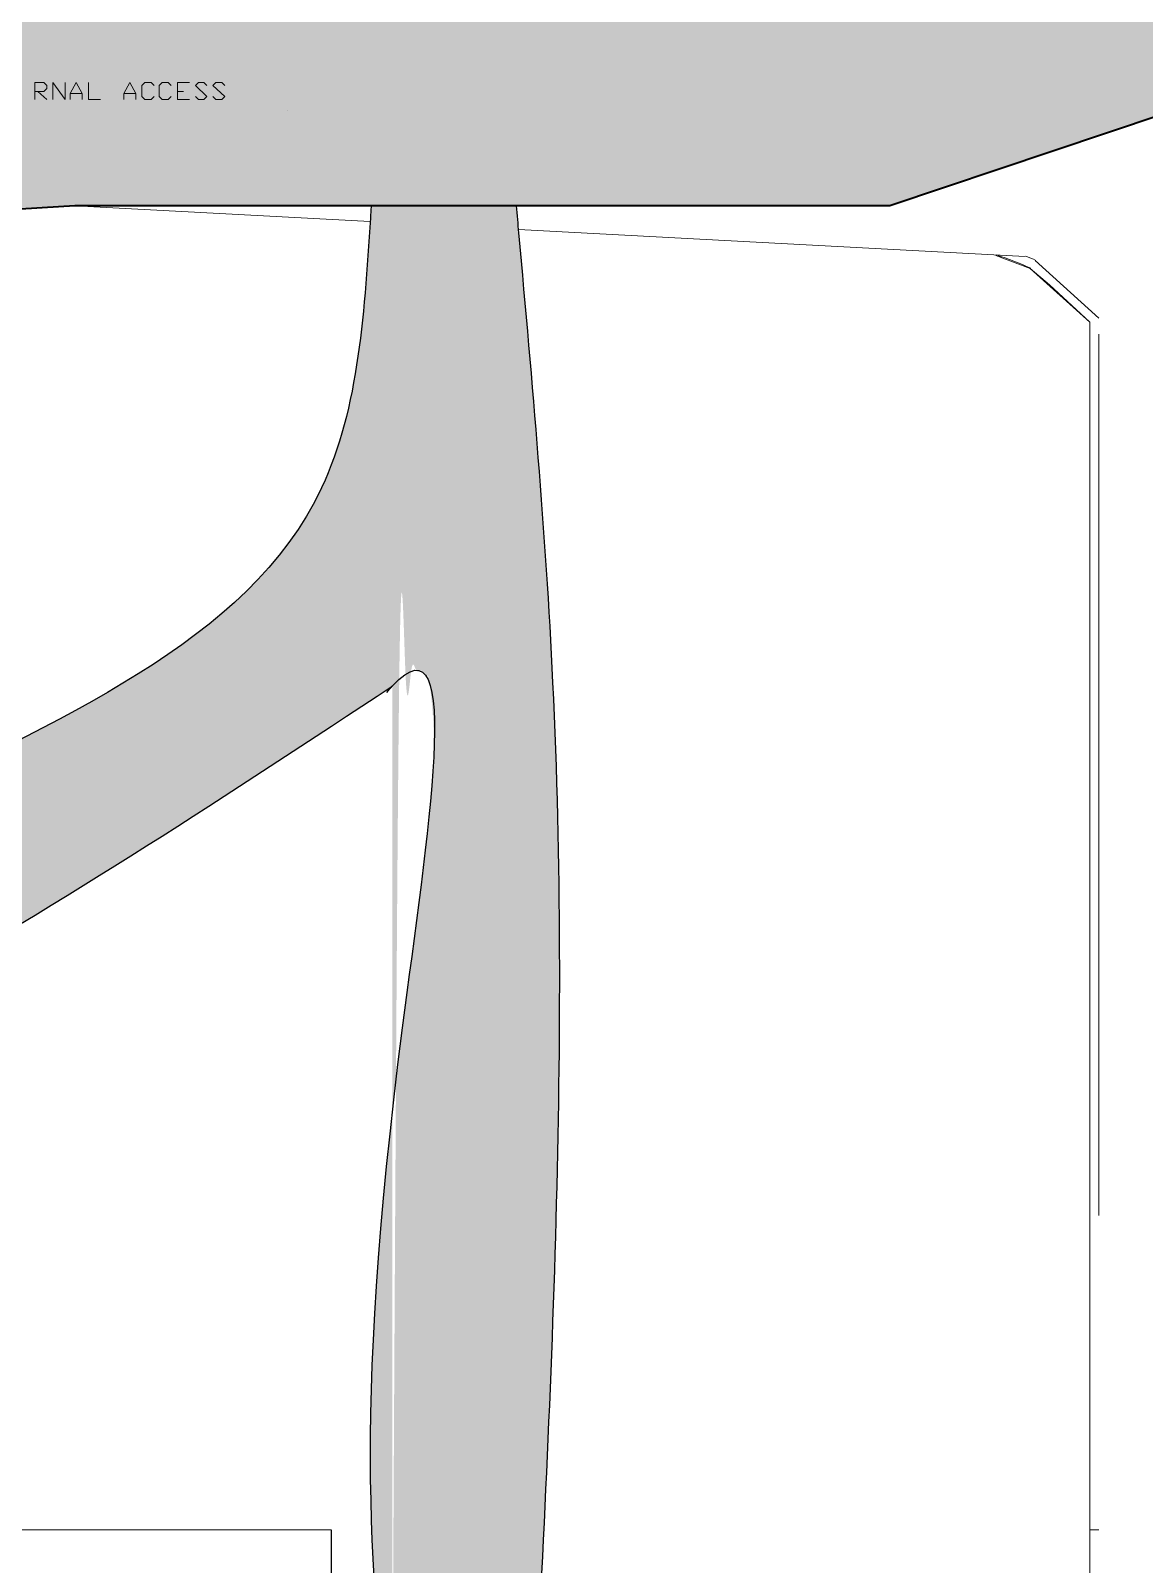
# Model space of a CAD drawing. Header units: inches. Extents: x 1969 to 240164, y 1364 to 46451.
# Drawn here: x 13917 to 17669, y 17804 to 22972 of the extents above; entities that cross this region are included whole.
import ezdxf

# ---------------------------------------------------------------- set-up
doc = ezdxf.new("R2010")
doc.units = ezdxf.units.IN
doc.header["$MEASUREMENT"] = 0
for name, color, linetype in [('PDF_0', 7, 'Continuous'), ('PDF_A-TEXT-NOTE-100', 7, 'Continuous'), ('PDF_cars', 7, 'Continuous'), ('PDF_foot path', 7, 'Continuous'), ('PDF_INTERNAL ROAD', 7, 'Continuous'), ('PDF_RETAINING WALL', 7, 'Continuous'), ('PDF_ROAD', 7, 'Continuous')]:
    doc.layers.add(name, color=color, linetype=linetype)

msp = doc.modelspace()

# ---------------------------------------------------------------- hatches: boundary and pattern name
at = {"true_color": 0xfecc66}
h = msp.add_hatch(color=31, dxfattribs=at)
h.dxf.hatch_style = 1
h.paths.add_polyline_path([(40008.29307353219, 27445.23564249801), (39953.05522557678, 27576.41379582637), (40565.79782387536, 27834.43376044574), (40621.03567183077, 27703.25560711739)])
h.paths.add_polyline_path([(40577.58119711211, 27598.77147066703), (40632.81904506752, 27467.59331733868), (40233.2311070722, 27299.17612096406), (40177.99325911678, 27430.35427429242)])
edge = h.paths.add_edge_path()
edge.add_line((23706.57938957179, 23889.32322547969), (23706.57938957179, 23685.68352626636))
edge.add_line((23706.57938957179, 23685.68352626636), (21592.30942822325, 23685.68352626637))
edge.add_arc((21564.08847794129, 23607.08184030497), 83.51435248380939, 70.2499603570926, 109.7500396429074)
edge.add_line((21535.86752765933, 23685.68352626637), (21474.33221375232, 23685.68352626637))
edge.add_line((21474.33221375232, 23685.68352626637), (21474.33221375232, 23889.3232254797))
edge.add_line((21474.33221375232, 23889.3232254797), (23706.57938957179, 23889.32322547969))
h.paths.add_polyline_path([(40196.61946319944, 27136.64844417764), (40128.63664772659, 27003.9825028064), (40083.79124703786, 26760.49178123127), (40108.29976840296, 26579.10863372491), (40179.23481734125, 26411.09791406251), (44054.93910331293, 22879.67342833985), (47494.32839490961, 21707.07688095704), (47774.39553153698, 21648.71655368777), (48167.30266996143, 21655.26538155111), (48593.68712258826, 21785.4151594563), (48790.34424328533, 21898.08952139782), (49229.18558185947, 22267.87384827984), (50678.06436948968, 23493.24138917969), (50859.15912748348, 23699.66608269903), (50982.99702557661, 23899.97833134772), (51090.84214142807, 24169.76480403231), (51148.02373920339, 24487.87593096211), (51993.82677440179, 24488.58497009767), (52290.38462214104, 24048.86126482911), (50849.7781807525, 22717.9161139086), (50714.5289238947, 22526.62436784928), (50622.46705814638, 22254.54261307638), (50606.48144072503, 21925.45608017218), (50606.48144072503, 20998.06501509767), (50696.2309291174, 20675.32068770867), (50766.69085272209, 20544.7064662549), (50964.39608454827, 20319.73154728029), (51058.36695901007, 20250.30425997038), (51196.68335900512, 20206.52308778884), (51389.69968642369, 20233.05209670167), (51523.73263165013, 20325.34228932457), (51622.27728700433, 20503.80193553225), (51622.27728700433, 20773.68318929189), (53220.96269608147, 20773.68318929189), (53220.96269608147, 20166.33955707033), (53323.22402288811, 20166.33955707033), (53323.22402288811, 19249.39632670412), (51850.66091687249, 19249.39632670412), (48876.55426687408, 20483.83397740733), (45963.53452084793, 21489.07137912471), (43693.61574859613, 22262.69675660646), (41571.69321735801, 24195.43583325224), (39950.85118747309, 25674.81636105469), (39044.13408978755, 26554.2637715918), (38079.46890691157, 27215.55368494141), (35856.98940431392, 26162.26201883301), (34994.20315002729, 24093.46471249519), (32860.73252887936, 23926.14767266114), (31214.32516729245, 23857.97345479005), (28068.09878471786, 23728.28094820147), (26623.63982978013, 23670.66463352452), (26125.1198032153, 23748.8947061963), (24768.45286758054, 23544.37205258302), (23827.64866095945, 23544.37205258302), (23273.33867450609, 23447.29036764917), (21482.45556619384, 23346.66682075685), (20701.86077156981, 23346.66682075684), (19975.80535124266, 23179.63998697267), (18647.92937293232, 23098.65813785216), (18525.98064587024, 23021.17696488287), (18458.92900361083, 22934.21280263673), (16811.86420451893, 22382.00163788087), (14065.10066181885, 22382.00163788087), (10291.65770265382, 22150.20929711915), (10399.89855757902, 23009.15285555788), (14054.87452913818, 23234.17936126954), (16268.83412487619, 23125.10105858761), (16401.44675969119, 23136.89253190125), (16539.82477053955, 23172.82256518556), (17389.48217789785, 23514.94058255079), (18148.73631229735, 23728.44244083497), (18898.65270887939, 23820.47763496095), (19842.86562639403, 23871.60829836427), (20739.35659139891, 24014.77415589356), (22123.29321418211, 24079.5396628711), (22770.9482839575, 24079.5396628711), (23779.9267084497, 24246.56649665528), (24703.68736060301, 24246.56649665528), (25375.20340663326, 24342.01040167481), (26135.34593589597, 24457.90657205567), (26581.88706295163, 24376.09751061036), (27205.68115647215, 24393.14106507813), (34200.35591004635, 24679.47278013673), (34926.41133037349, 26329.28885261719), (38395.28278042447, 28029.71603401473), (39197.52607999751, 27689.36449914551), (39688.10575796678, 27614.93917320542), (39863.04357779901, 27631.57601399661), (40107.55539824974, 27695.34299495882), (40153.23008235314, 27712.95251264949), (40296.73579178243, 27791.61431643582), (40552.68118864056, 27873.3938586637), (40725.62720693178, 27893.12318906462), (40799.59357111871, 27443.17168766448), (40565.92221337509, 27413.61575786258), (40402.45728504976, 27338.44867469687), (40299.11562524704, 27258.44829323448)])
h = msp.add_hatch(color=31, dxfattribs=at)
h.dxf.hatch_style = 1
edge = h.paths.add_edge_path()
edge.add_spline(control_points=[(15607.23315609505, 17149.27998805173), (15607.23315726818, 17149.27998805173), (15607.2331584413, 17149.27998805173), (15607.23315961443, 17149.27998805173), (15670.67200531883, 18359.2788842419), (15760.67896068047, 20076.02381280646), (15607.09494184992, 21785.88275534648), (15561.76025590821, 22290.59619333897), (15561.41602280921, 22294.42855849725), (15561.07178971022, 22298.26092365553), (15560.72755661123, 22302.09328881381)], knot_values=[3643.443044784965, 3643.443044784965, 3643.443044784965, 3643.443044784965, 3643.443044792416, 3643.443044792416, 3643.443044792416, 7270.681156037212, 8789.76396440826, 8789.76396440826, 8789.76396440826, 8801.298588987502, 8801.298588987502, 8801.298588987502, 8801.298588987502], weights=[1, 1, 1, 1, 1, 1, 1, 1, 1, 1, 1], degree=3, periodic=0)
edge.add_spline(control_points=[(15560.72755661123, 22302.09328881381), (15558.34552284437, 22328.61259576193), (15555.96348907751, 22355.13190271005), (15553.58145531065, 22381.65120965816)], knot_values=[8801.298588987502, 8801.298588987502, 8801.298588987502, 8801.298588987502, 8881.116204771686, 8881.116204771686, 8881.116204771686, 8881.116204771686], weights=[1, 1, 1, 1], degree=3, periodic=0)
edge.add_line((15553.58145531065, 22381.65120965816), (15063.65208667849, 22381.65120965816))
edge.add_spline(control_points=[(15063.65208667849, 22381.65120965816), (15063.65177518919, 22381.65120965816), (15063.65146369989, 22381.65120965816), (15063.6511522106, 22381.65120965816), (15063.44514610979, 22378.23352256115), (15063.23914000898, 22374.81583546414), (15063.03313390817, 22371.39814836713), (15062.17577331892, 22357.17434522769), (15061.31841272965, 22342.95054208825), (15060.45309577717, 22328.73197149933)], knot_values=[8882.116202864338, 8882.116202864338, 8882.116202864338, 8882.116202864338, 8882.116204771686, 8882.116204771686, 8882.116204771686, 8891.814052992606, 8891.814052992606, 8891.814052992606, 8932.174764800064, 8932.174764800064, 8932.174764800064, 8932.174764800064], weights=[1, 1, 1, 1, 1, 1, 1, 1, 1, 1], degree=3, periodic=0)
edge.add_spline(control_points=[(15060.45309577717, 22328.73197149933), (15040.85557553873, 22006.71271130035), (14968.69182945789, 21033.49150951717), (13033.89648681649, 20266.95053477871), (11232.3211175592, 18985.577092813), (11278.66923736271, 17586.91564072875), (11294.15823488909, 17149.27998805173)], knot_values=[8932.174764800064, 8932.174764800064, 8932.174764800064, 8932.174764800064, 9846.255858681296, 11717.97049239784, 14497.24473650008, 15761.159529869, 15761.159529869, 15761.159529869, 15761.159529869], weights=[1, 1, 1, 1, 1, 1, 1], degree=3, periodic=0)
edge.add_line((11294.15823488909, 17149.27998805173), (11697.57496267595, 17149.27998805173))
edge.add_spline(control_points=[(11697.57496267596, 17149.27998805173), (11697.57521916189, 17149.27998805173), (11697.57547564783, 17149.27998805173), (11697.57573213377, 17149.27998805173), (11708.01976112428, 17644.91606599491), (11732.75267938151, 18818.65147138749), (13524.42518243326, 19702.24345485153), (14588.45966664908, 20402.966545912), (15134.86968799517, 20762.80649924418)], knot_values=[15762.15952796165, 15762.15952796165, 15762.15952796165, 15762.15952796165, 15762.159529869, 15762.159529869, 15762.159529869, 17155.98611853638, 19062.93541948047, 21075.93187343096, 21075.93187343096, 21075.93187343096, 21075.93187343096], weights=[1, 1, 1, 1, 1, 1, 1, 1, 1], degree=3, periodic=0)
edge.add_spline(control_points=[(15134.86968799517, 20762.80649924418), (15382.6726613584, 21033.237367721), (14963.78726671428, 18536.10950525516), (15065.54030479737, 17711.27831791153), (15134.86968799517, 17149.27998805173)], knot_values=[28.19227318071976, 28.19227318071976, 28.19227318071976, 28.19227318072217, 1179.87503268591, 3642.443044792416, 3642.443044792416, 3642.443044792416, 3642.443044792416], weights=[1, 1, 1, 1, 1], degree=3, periodic=0)
edge.add_line((15134.86968799517, 17149.27998805173), (15607.23315609505, 17149.27998805173))
h.paths.add_polyline_path([(13172.38623657334, 19822.26502189948), (13172.38623657334, 19633.17148761824), (12546.94824426365, 19633.17148761824), (12546.94824426365, 19822.26502189948)], flags=16)
h.paths.add_polyline_path([(12558.47240265313, 19773.37211152268), (13223.23049936493, 19773.37211152268), (13223.23049936493, 19653.37279893574), (12558.47240265313, 19653.37279893574)], flags=24)

# ---------------------------------------------------------------- linework, layer by layer
msp.add_line((14929.55714093917, 17919.64864999508), (14929.55714093917, 17149.27998805173))
at = {"lineweight": 35}
msp.add_lwpolyline([(38079.46890691157, 27215.55368494141), (35856.98940431392, 26162.26201883301), (34994.20315002729, 24093.46471249519), (32860.73252887936, 23926.14767266114), (31214.32516729245, 23857.97345479005), (28068.0987847173, 23728.28094820146), (26623.63982978013, 23670.66463352452), (26125.1198032153, 23748.8947061963), (24768.45286758054, 23544.37205258302), (23827.64866095945, 23544.37205258302), (23273.33867450609, 23447.29036764917), (21482.45556619383, 23346.66682075685), (20701.86077156981, 23346.66682075684), (19975.80535124266, 23179.63998697267), (18647.92937293231, 23098.65813785216), (18525.98064587024, 23021.17696488287), (18458.92900361083, 22934.21280263673), (16811.86420451893, 22382.00163788087), (14065.10066181885, 22382.00163788087), (10291.65770265381, 22150.20929711915), (10397.32774035401, 22988.75217693361)], dxfattribs=at)
msp.add_lwpolyline([(38080.998048247, 27215.2032567187), (35858.51854564935, 26161.91159061031), (34995.73229136271, 24093.11428427248), (32862.26167021479, 23925.79724443844), (31215.85430862787, 23857.62302656734), (28069.62792605273, 23727.93051997875), (26625.16897111556, 23670.31420530181), (26126.64894455073, 23748.54427797359), (24769.98200891597, 23544.02162436031), (23829.17780229488, 23544.02162436031), (23274.86781584151, 23446.93993942646), (21483.98470752926, 23346.31639253414), (20703.38991290523, 23346.31639253414), (19977.33449257809, 23179.28955874996), (18649.45851426774, 23098.30770962945), (18527.50978720567, 23020.82653666016), (18460.45814494626, 22933.86237441402), (16813.39334585436, 22381.65120965816), (14066.62980315427, 22381.65120965816), (10293.18684398924, 22149.85886889644), (10398.85688168943, 22988.4017487109)])
msp.add_open_spline([(15116.21468099323, 20741.66897382482), (15122.50917515965, 20748.92777080927), (15385.94009691378, 21052.71573690855), (14963.78726671428, 18536.10950525516), (15065.54030479737, 17711.27831791153), (15134.86968799517, 17149.27998805173), (15292.32417853493, 17149.27998805173), (15449.77866907468, 17149.27998805173), (15607.23315961443, 17149.27998805173), (15670.67200531883, 18359.2788842419), (15760.67896068047, 20076.02381280646), (15607.09494184992, 21785.88275534648), (15561.76025590821, 22290.59619333897), (15559.03398904236, 22320.94786544537), (15556.30772217651, 22351.29953755177), (15553.58145531065, 22381.65120965816), (15390.2713542773, 22381.65120965816), (15226.96125324395, 22381.65120965816), (15063.6511522106, 22381.65120965816), (15063.44514610979, 22378.23352256115), (15063.23914000898, 22374.81583546414), (15063.03313390817, 22371.39814836713), (15042.75844715726, 22035.03657930132), (14982.72394722601, 21039.05085369925), (13033.89648681649, 20266.95053477871), (11232.3211175592, 18985.577092813), (11278.66923736271, 17586.91564072875), (11294.15823488909, 17149.27998805173), (11428.63073397065, 17149.27998805173), (11563.10323305221, 17149.27998805173), (11697.57573213377, 17149.27998805173), (11708.01976112428, 17644.91606599491), (11732.75267938151, 18818.65147138749), (13524.42518243326, 19702.24345485153), (14588.45966664908, 20402.966545912), (15134.86968799517, 20762.80649924418)], degree=3, knots=[0, 0, 0, 0, 28.19227318072217, 1179.87503268591, 3642.443044792416, 3642.443044792416, 3642.443044792416, 3643.443044792416, 3643.443044792416, 3643.443044792416, 7270.681156037212, 8789.76396440826, 8789.76396440826, 8789.76396440826, 8881.116204771686, 8881.116204771686, 8881.116204771686, 8882.116204771686, 8882.116204771686, 8882.116204771686, 8891.814052992606, 8891.814052992606, 8891.814052992606, 9846.255858681296, 11717.97049239784, 14497.24473650008, 15761.159529869, 15761.159529869, 15761.159529869, 15762.159529869, 15762.159529869, 15762.159529869, 17155.98611853638, 19062.93541948047, 21075.93187343096, 21075.93187343096, 21075.93187343096, 21075.93187343096])
at = {"layer": 'PDF_0', "lineweight": 0}
msp.add_lwpolyline([(14782.45909080076, 22702.0700336523), (14782.45909080076, 22702.0700336523)], dxfattribs=at)
at = {"layer": 'PDF_A-TEXT-NOTE-100', "lineweight": 0}
for points in [[(13930.28136741208, 22739.56585348141), (13930.28136741208, 22797.51393867184), (13960.95976545408, 22797.51393867184), (13971.18589813474, 22787.28780599117), (13971.18589813474, 22777.06167331051), (13960.95976545408, 22766.83554062984), (13930.28136741208, 22766.83554062984)], [(13991.63816349607, 22739.56585348141), (13991.63816349607, 22797.51393867184), (14032.54269421873, 22739.56585348141), (14032.54269421873, 22797.51393867184)], [(14049.5862486865, 22739.56585348141), (14049.5862486865, 22760.01811884273), (14070.03851404783, 22797.51393867184), (14090.49077940915, 22760.01811884273), (14090.49077940915, 22739.56585348141)], [(14110.94304477048, 22797.51393867184), (14110.94304477048, 22739.56585348141), (14151.84757549314, 22739.56585348141)], [(14230.2479260449, 22739.56585348141), (14230.2479260449, 22760.01811884273), (14250.70019140623, 22797.51393867184), (14271.15245676755, 22760.01811884273), (14271.15245676755, 22739.56585348141)], [(14332.50925285154, 22749.79198616207), (14322.28312017087, 22739.56585348141), (14301.83085480954, 22739.56585348141), (14291.60472212888, 22749.79198616207), (14291.60472212888, 22787.28780599117), (14301.83085480954, 22797.51393867184), (14322.28312017087, 22797.51393867184), (14332.50925285154, 22787.28780599117)], [(14390.45733804197, 22749.79198616207), (14380.2312053613, 22739.56585348141), (14359.77893999997, 22739.56585348141), (14349.55280731931, 22749.79198616207), (14349.55280731931, 22787.28780599117), (14359.77893999997, 22797.51393867184), (14380.2312053613, 22797.51393867184), (14390.45733804197, 22787.28780599117)], [(14451.81413412595, 22739.56585348141), (14410.9096034033, 22739.56585348141), (14410.9096034033, 22797.51393867184), (14451.81413412595, 22797.51393867184)], [(14472.26639948728, 22749.79198616207), (14482.49253216794, 22739.56585348141), (14499.53608663572, 22739.56585348141), (14509.76221931638, 22749.79198616207), (14472.26639948728, 22787.28780599117), (14482.49253216794, 22797.51393867184), (14499.53608663572, 22797.51393867184), (14509.76221931638, 22787.28780599117)], [(14530.21448467771, 22749.79198616207), (14540.44061735837, 22739.56585348141), (14560.8928827197, 22739.56585348141), (14571.11901540037, 22749.79198616207), (14530.21448467771, 22787.28780599117), (14540.44061735837, 22797.51393867184), (14560.8928827197, 22797.51393867184), (14571.11901540037, 22787.28780599117)], [(13940.50750009275, 22766.83554062984), (13971.18589813474, 22739.56585348141)], [(14049.5862486865, 22760.01811884273), (14090.49077940915, 22760.01811884273)], [(14230.2479260449, 22760.01811884273), (14271.15245676755, 22760.01811884273)], [(14410.9096034033, 22766.83554062984), (14431.36186876462, 22766.83554062984)]]:
    msp.add_lwpolyline(points, dxfattribs=at)
at = {"layer": 'PDF_cars', "lineweight": 0}
for points in [[(17516.24522743161, 18979.75773789059), (17516.24522743161, 19249.04589848141), (17516.24522743161, 19521.74276996579), (17516.24522743161, 19791.0309305566), (17516.24522743161, 20148.94557437985), (17516.24522743161, 20510.26892909664), (17516.24522743161, 20871.59228381344), (17516.24522743161, 21229.50692763668), (17516.24522743161, 21590.83028235348), (17516.24522743161, 21948.74492617672)], [(17485.56682938962, 17919.64864999508), (17485.56682938962, 18468.45110385739)], [(11962.43125915178, 17919.64864999508), (14929.55714093917, 17919.64864999508)], [(17485.56682938962, 17919.64864999508), (17516.24522743161, 17919.64864999508)]]:
    msp.add_lwpolyline(points, dxfattribs=at)
at = {"layer": 'PDF_foot path', "lineweight": 0}
for points in [[(14066.62980315427, 22381.65120965816), (15060.45309577717, 22328.73197149933)], [(15560.72755661122, 22302.09328881381), (17267.40933220211, 22211.21566498043)]]:
    msp.add_lwpolyline(points, dxfattribs=at)
at = {"layer": 'PDF_INTERNAL ROAD', "lineweight": 0}
msp.add_lwpolyline([(10374.99590543455, 22129.40660353512), (11465.78339137205, 22228.2592194482), (14066.62980315427, 22381.65120965816)], dxfattribs=at)
at = {"layer": 'PDF_RETAINING WALL', "lineweight": 0}
for points in [[(17301.49644113766, 22197.58082140621), (17516.24522743161, 22003.2843004736)], [(17284.45288666989, 22170.31113425777), (17485.56682938962, 21989.64945689938), (17485.56682938962, 17149.27998805173)]]:
    msp.add_lwpolyline(points, dxfattribs=at)
for centre, radius, start, end in [((16485.11397538261, 20269.98005944966), 2063.9492122988, 67.1427767855266, 70.59800650078277), ((16488.20992133936, 20277.34788881761), 2086.636677706272, 66.999159971298, 68.0082351856171)]:
    msp.add_arc(centre, radius, start, end, dxfattribs=at)
at = {"layer": 'PDF_ROAD', "lineweight": 0}
msp.add_lwpolyline([(17168.55671628903, 22214.62437587398), (17284.45288666989, 22170.31113425777), (17349.21839364743, 22115.7717599609), (17485.56682938962, 21989.64945689938), (17485.56682938962, 21117.01946814938)], dxfattribs=at)

doc.saveas('drawing.dxf')
